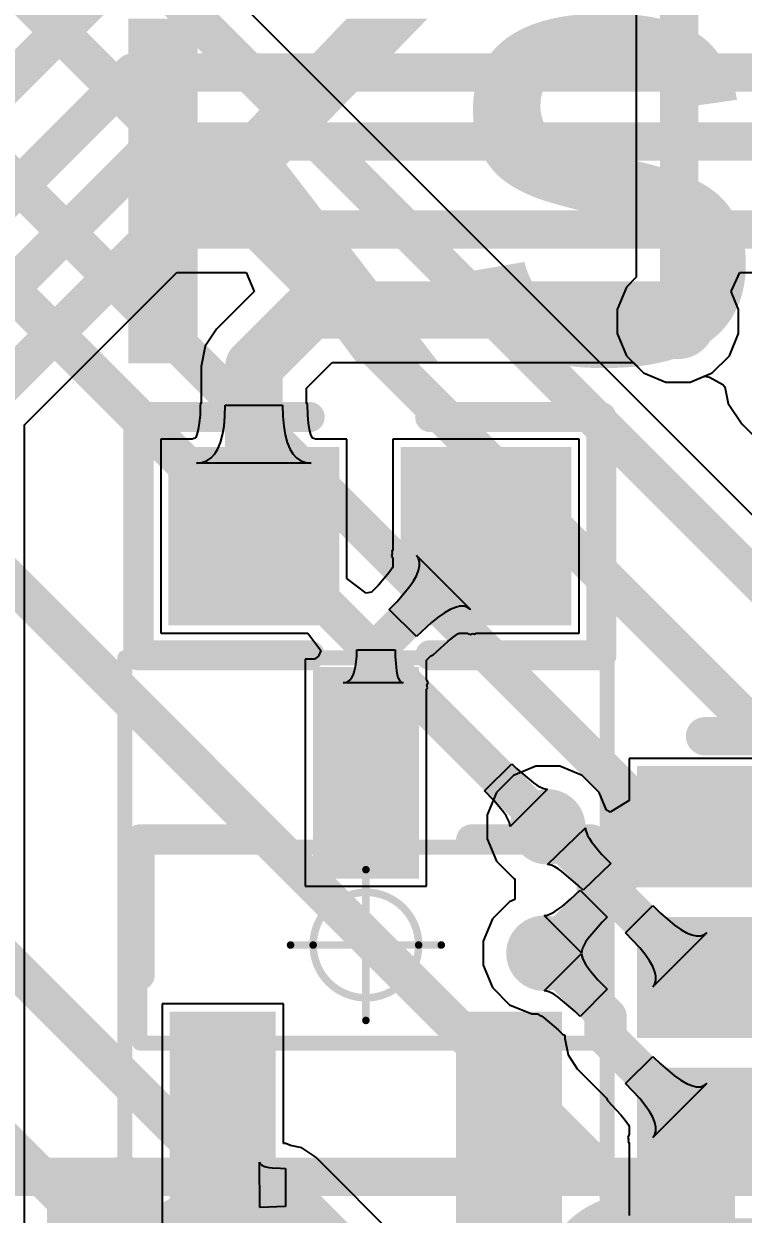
# Model space of a CAD drawing. Header units: millimetres. Extents: x 263 to 304.8, y 57.6 to 115.4.
# Drawn here: x 277.63 to 282.4, y 79.63 to 87.52 of the extents above; entities that cross this region are included whole.
import ezdxf

# ---------------------------------------------------------------- set-up
doc = ezdxf.new("R2010")
doc.units = ezdxf.units.MM
for name, color, linetype in [('BottomLayer', 5, 'Continuous'), ('BottomOverlay', 54, 'Continuous'), ('Mechanical13', 56, 'Continuous'), ('Mechanical15', 56, 'Continuous'), ('TopLayer', 1, 'Continuous'), ('TopOverlay', 2, 'Continuous'), ('TopPaste', 8, 'Continuous'), ('TopSolder', 216, 'Continuous'), ('ViaHoleLayer', 16, 'Continuous')]:
    doc.layers.add(name, color=color, linetype=linetype)
doc.styles.add('Arial', font='arialbd.ttf', dxfattribs={"height": 0.2})

# ---------------------------------------------------------------- blocks, each defined once
blk = doc.blocks.new('ST7789V_12P___B_3')
at = {"layer": 'BottomOverlay', "const_width": 0.254}
blk.add_lwpolyline([(-13.0017, 13.5176), (-13.0017, -12.4824)], dxfattribs=at)
blk = doc.blocks.new('LC_0603_R_9')
at = {"layer": 'TopLayer'}
for points in [[(-1.235, 0.49), (-0.305, 0.49), (-0.305, -0.49), (-1.235, -0.49)], [(0.305, 0.49), (1.235, 0.49), (1.235, -0.49), (0.305, -0.49)]]:
    blk.add_hatch(color=1, dxfattribs=at).paths.add_polyline_path(points)
at = {"layer": 'TopPaste'}
for points in [[(-1.235, 0.49), (-0.305, 0.49), (-0.305, -0.49), (-1.235, -0.49)], [(0.305, 0.49), (1.235, 0.49), (1.235, -0.49), (0.305, -0.49)]]:
    blk.add_hatch(color=8, dxfattribs=at).paths.add_polyline_path(points)
at = {"layer": 'TopSolder'}
for points in [[(-1.3366, 0.5916), (-0.2034, 0.5916), (-0.2034, -0.5916), (-1.3366, -0.5916)], [(0.2034, 0.5916), (1.3366, 0.5916), (1.3366, -0.5916), (0.2034, -0.5916)]]:
    blk.add_hatch(color=216, dxfattribs=at).paths.add_polyline_path(points)
at = {"layer": 'TopOverlay', "const_width": 0.2}
for points in [[(-1.535, -0.79), (-1.535, 0.79)], [(-1.535, 0.79), (-0.4, 0.79)], [(0.4, 0.79), (1.535, 0.79)], [(1.535, -0.79), (1.535, 0.79)], [(-1.535, -0.79), (-0.4, -0.79)], [(0.4, -0.79), (1.535, -0.79)]]:
    blk.add_lwpolyline(points, dxfattribs=at)
at = {"layer": 'TopOverlay', "const_width": 0.1}
for points in [[(-1.585, 0.79, 1), (-1.485, 0.79, 1)], [(-1.585, 0.79, 1), (-1.485, 0.79, 1)], [(-0.45, 0.79, 1), (-0.35, 0.79, 1)], [(0.35, 0.79, 1), (0.45, 0.79, 1)], [(1.485, 0.79, 1), (1.585, 0.79, 1)], [(1.485, 0.79, 1), (1.585, 0.79, 1)], [(-1.585, -0.79, 1), (-1.485, -0.79, 1)], [(-1.585, -0.79, 1), (-1.485, -0.79, 1)], [(-0.45, -0.79, 1), (-0.35, -0.79, 1)], [(0.35, -0.79, 1), (0.45, -0.79, 1)], [(1.485, -0.79, 1), (1.585, -0.79, 1)], [(1.485, -0.79, 1), (1.585, -0.79, 1)]]:
    blk.add_lwpolyline(points, format="xyb", close=True, dxfattribs=at)
blk = doc.blocks.new('SOT23_3N_19')
at = {"layer": 'TopLayer'}
for points in [[(0.25, 0.543), (-0.25, 0.543), (-0.25, 1.743), (0.25, 1.743)], [(-0.7, -1.743), (-1.2, -1.743), (-1.2, -0.543), (-0.7, -0.543)], [(1.2, -1.743), (0.7, -1.743), (0.7, -0.543), (1.2, -0.543)]]:
    blk.add_hatch(color=1, dxfattribs=at).paths.add_polyline_path(points)
at = {"layer": 'TopPaste'}
for points in [[(0.25, 0.543), (-0.25, 0.543), (-0.25, 1.743), (0.25, 1.743)], [(-0.7, -1.743), (-1.2, -1.743), (-1.2, -0.543), (-0.7, -0.543)], [(1.2, -1.743), (0.7, -1.743), (0.7, -0.543), (1.2, -0.543)]]:
    blk.add_hatch(color=8, dxfattribs=at).paths.add_polyline_path(points)
at = {"layer": 'TopSolder'}
for points in [[(0.3516, 0.4414), (-0.3516, 0.4414), (-0.3516, 1.8446), (0.3516, 1.8446)], [(-0.5984, -1.8446), (-1.3016, -1.8446), (-1.3016, -0.4414), (-0.5984, -0.4414)], [(1.3016, -1.8446), (0.5984, -1.8446), (0.5984, -0.4414), (1.3016, -0.4414)]]:
    blk.add_hatch(color=216, dxfattribs=at).paths.add_polyline_path(points)
at = {"layer": 'Mechanical13', "const_width": 0.1}
for points in [[(-1.5, 0.65), (1.5, 0.65)], [(-1.5, -0.65), (-1.5, 0.65)], [(1.5, -0.65), (1.5, 0.65)], [(-1.5, -0.65), (1.5, -0.65)]]:
    blk.add_lwpolyline(points, dxfattribs=at)
at = {"layer": 'Mechanical13', "const_width": 0.05}
for points in [[(-1.525, 0.65, 1), (-1.475, 0.65, 1)], [(-1.525, 0.65, 1), (-1.475, 0.65, 1)], [(1.475, 0.65, 1), (1.525, 0.65, 1)], [(1.475, 0.65, 1), (1.525, 0.65, 1)], [(-1.525, -0.65, 1), (-1.475, -0.65, 1)], [(-1.525, -0.65, 1), (-1.475, -0.65, 1)], [(1.475, -0.65, 1), (1.525, -0.65, 1)], [(1.475, -0.65, 1), (1.525, -0.65, 1)]]:
    blk.add_lwpolyline(points, format="xyb", close=True, dxfattribs=at)
at = {"layer": 'Mechanical15'}
for points, const_width in [([(-1.6, 1.905), (1.6, 1.905)], 0.1), ([(-1.6, -1.905), (-1.6, 1.905)], 0.1), ([(1.6, -1.905), (1.6, 1.905)], 0.1), ([(0, -0.5), (0, 0.5)], 0.05), ([(-0.5, 0), (0.5, 0)], 0.05), ([(-1.6, -1.905), (1.6, -1.905)], 0.1)]:
    blk.add_lwpolyline(points, dxfattribs=dict(at, const_width=const_width))
for points, const_width in [([(-1.625, 1.905, 1), (-1.575, 1.905, 1)], 0.05), ([(-1.625, 1.905, 1), (-1.575, 1.905, 1)], 0.05), ([(1.575, 1.905, 1), (1.625, 1.905, 1)], 0.05), ([(1.575, 1.905, 1), (1.625, 1.905, 1)], 0.05), ([(-0.0125, 0.5, 1), (0.0125, 0.5, 1)], 0.025), ([(0.35, 0, 1), (-0.35, 0, 1)], 0.05), ([(-0.5125, 0, 1), (-0.4875, 0, 1)], 0.025), ([(-0.3625, 0, 1), (-0.3375, 0, 1)], 0.025), ([(0.3375, 0, 1), (0.3625, 0, 1)], 0.025), ([(0.4875, 0, 1), (0.5125, 0, 1)], 0.025), ([(-0.0125, -0.5, 1), (0.0125, -0.5, 1)], 0.025), ([(-1.625, -1.905, 1), (-1.575, -1.905, 1)], 0.05), ([(-1.625, -1.905, 1), (-1.575, -1.905, 1)], 0.05), ([(1.575, -1.905, 1), (1.625, -1.905, 1)], 0.05), ([(1.575, -1.905, 1), (1.625, -1.905, 1)], 0.05)]:
    blk.add_lwpolyline(points, format="xyb", close=True, dxfattribs=dict(at, const_width=const_width))
at = {"layer": 'TopOverlay', "const_width": 0.2}
for points in [[(-1.5014, -0.1999), (-1.5014, 0.7001)], [(-1.5014, 0.7001), (-0.7014, 0.7001)], [(0.6986, 0.7001), (1.4986, 0.7001)], [(1.4986, 0.7001), (1.4986, -0.1999)]]:
    blk.add_lwpolyline(points, dxfattribs=at)
at = {"layer": 'TopOverlay'}
for points, const_width in [([(-1.5514, 0.7001, 1), (-1.4514, 0.7001, 1)], 0.1), ([(-1.5514, 0.7001, 1), (-1.4514, 0.7001, 1)], 0.1), ([(-0.7514, 0.7001, 1), (-0.6514, 0.7001, 1)], 0.1), ([(0.6486, 0.7001, 1), (0.7486, 0.7001, 1)], 0.1), ([(1.4486, 0.7001, 1), (1.5486, 0.7001, 1)], 0.1), ([(1.4486, 0.7001, 1), (1.5486, 0.7001, 1)], 0.1), ([(-1.5514, -0.1999, 1), (-1.4514, -0.1999, 1)], 0.1), ([(1.4486, -0.1999, 1), (1.5486, -0.1999, 1)], 0.1), ([(-1.475, -1.651, 1), (-1.725, -1.651, 1)], 0.25), ([(-1.7875, -1.651, 1), (-1.6625, -1.651, 1)], 0.125), ([(-1.5375, -1.651, 1), (-1.4125, -1.651, 1)], 0.125)]:
    blk.add_lwpolyline(points, format="xyb", close=True, dxfattribs=dict(at, const_width=const_width))
blk = doc.blocks.new('MSM261S4030H0_24')
at = {"layer": 'TopLayer'}
for points in [[(-1.95, 1.8), (-0.45, 1.8), (-0.45, 1.2), (-1.95, 1.2)], [(0.55, 1.8), (2.05, 1.8), (2.05, 1.2), (0.55, 1.2)], [(-1.95, 0.8), (-0.45, 0.8), (-0.45, 0.2), (-1.95, 0.2)], [(0.55, 0.8), (2.05, 0.8), (2.05, 0.2), (0.55, 0.2)], [(-1.95, -0.2), (-0.45, -0.2), (-0.45, -0.8), (-1.95, -0.8)], [(0.55, -0.2), (2.05, -0.2), (2.05, -0.8), (0.55, -0.8)], [(-1.95, -1.2), (-0.45, -1.2), (-0.45, -1.8), (-1.95, -1.8)], [(0.55, -1.2), (2.05, -1.2), (2.05, -1.8), (0.55, -1.8)]]:
    blk.add_hatch(color=1, dxfattribs=at).paths.add_polyline_path(points)
at = {"layer": 'TopOverlay'}
h = blk.add_hatch(color=2, dxfattribs=at)
edge = h.paths.add_edge_path()
edge.add_arc((-2.413, 1.651), 0.2, 0, 360)
h = blk.add_hatch(color=2, dxfattribs=at)
edge = h.paths.add_edge_path()
edge.add_arc((0, -1.27), 0.2, 0, 360)
at = {"layer": 'TopPaste'}
for points in [[(-1.95, 1.8), (-0.45, 1.8), (-0.45, 1.2), (-1.95, 1.2)], [(0.55, 1.8), (2.05, 1.8), (2.05, 1.2), (0.55, 1.2)], [(-1.95, 0.8), (-0.45, 0.8), (-0.45, 0.2), (-1.95, 0.2)], [(0.55, 0.8), (2.05, 0.8), (2.05, 0.2), (0.55, 0.2)], [(-1.95, -0.2), (-0.45, -0.2), (-0.45, -0.8), (-1.95, -0.8)], [(0.55, -0.2), (2.05, -0.2), (2.05, -0.8), (0.55, -0.8)], [(-1.95, -1.2), (-0.45, -1.2), (-0.45, -1.8), (-1.95, -1.8)], [(0.55, -1.2), (2.05, -1.2), (2.05, -1.8), (0.55, -1.8)]]:
    blk.add_hatch(color=8, dxfattribs=at).paths.add_polyline_path(points)
at = {"layer": 'TopSolder'}
for points in [[(-2.0516, 1.9016), (-0.3484, 1.9016), (-0.3484, 1.0984), (-2.0516, 1.0984)], [(0.4484, 1.9016), (2.1516, 1.9016), (2.1516, 1.0984), (0.4484, 1.0984)], [(-2.0516, 0.9016), (-0.3484, 0.9016), (-0.3484, 0.0984), (-2.0516, 0.0984)], [(0.4484, 0.9016), (2.1516, 0.9016), (2.1516, 0.0984), (0.4484, 0.0984)], [(-2.0516, -0.0984), (-0.3484, -0.0984), (-0.3484, -0.9016), (-2.0516, -0.9016)], [(0.4484, -0.0984), (2.1516, -0.0984), (2.1516, -0.9016), (0.4484, -0.9016)], [(-2.0516, -1.0984), (-0.3484, -1.0984), (-0.3484, -1.9016), (-2.0516, -1.9016)], [(0.4484, -1.0984), (2.1516, -1.0984), (2.1516, -1.9016), (0.4484, -1.9016)]]:
    blk.add_hatch(color=216, dxfattribs=at).paths.add_polyline_path(points)
at = {"layer": 'TopOverlay', "const_width": 0.254}
for points in [[(1.7, 2.1), (-1.6, 2.1)], [(1.7, -2.1), (-1.6, -2.1)]]:
    blk.add_lwpolyline(points, dxfattribs=at)
at = {"layer": 'TopOverlay', "const_width": 0.127}
for points in [[(-1.6635, 2.1, 1), (-1.5365, 2.1, 1)], [(1.6365, 2.1, 1), (1.7635, 2.1, 1)], [(-1.6635, -2.1, 1), (-1.5365, -2.1, 1)], [(1.6365, -2.1, 1), (1.7635, -2.1, 1)]]:
    blk.add_lwpolyline(points, format="xyb", close=True, dxfattribs=at)

msp = doc.modelspace()

# ---------------------------------------------------------------- hatches: boundary and pattern name
at = {"layer": 'BottomLayer'}
h = msp.add_hatch(color=5, dxfattribs=at)
edge = h.paths.add_edge_path()
edge.add_arc((281.9654, 85.5472), 0.25, 0, 360)
h = msp.add_hatch(color=5, dxfattribs=at)
edge = h.paths.add_edge_path()
edge.add_arc((281.1018, 82.1944), 0.25, 0, 360)
h = msp.add_hatch(color=5, dxfattribs=at)
edge = h.paths.add_edge_path()
edge.add_arc((281.0764, 81.3562), 0.25, 0, 360)
at = {"layer": 'TopLayer'}
h = msp.add_hatch(color=1, dxfattribs=at)
edge = h.paths.add_edge_path()
edge.add_arc((281.9654, 85.5472), 0.25, 0, 360)
h = msp.add_hatch(color=1, dxfattribs=at)
edge = h.paths.add_edge_path()
edge.add_arc((281.1018, 82.1944), 0.25, 0, 360)
h = msp.add_hatch(color=1, dxfattribs=at)
edge = h.paths.add_edge_path()
edge.add_arc((281.0764, 81.3562), 0.25, 0, 360)
at = {"layer": 'ViaHoleLayer'}
h = msp.add_hatch(color=16, dxfattribs=at)
edge = h.paths.add_edge_path()
edge.add_arc((281.9654, 85.5472), 0.2, 0, 360)
h = msp.add_hatch(color=16, dxfattribs=at)
edge = h.paths.add_edge_path()
edge.add_arc((281.1018, 82.1944), 0.2, 0, 360)
h = msp.add_hatch(color=16, dxfattribs=at)
edge = h.paths.add_edge_path()
edge.add_arc((281.0764, 81.3562), 0.2, 0, 360)

# ---------------------------------------------------------------- linework, layer by layer
at = {"layer": 'BottomLayer'}
for p, q in [((281.6888, 90.8972), (281.6888, 85.8397)), ((285.1132, 81.6084), (278.4403, 88.2814)), ((281.6888, 85.8397), (281.6243, 85.7751)), ((281.6243, 85.7751), (281.563, 85.6272)), ((281.563, 85.6272), (281.563, 85.4672)), ((281.563, 85.4672), (281.6243, 85.3193)), ((281.6243, 85.3193), (281.7375, 85.2061)), ((281.7375, 85.2061), (281.8854, 85.1448)), ((281.8854, 85.1448), (282.0454, 85.1448)), ((282.0454, 85.1448), (282.1406, 85.1842)), ((282.1406, 85.1842), (282.1749, 85.1779)), ((282.1749, 85.1779), (282.2634, 85.1288)), ((282.2634, 85.1288), (282.277, 85.1137)), ((282.277, 85.1137), (282.2992, 85.0022)), ((282.2992, 85.0022), (282.389, 84.8678)), ((282.389, 84.8678), (284.8093, 82.4475)), ((280.683, 82.4336), (280.8626, 82.6132)), ((280.8626, 82.6132), (280.8954, 82.581)), ((280.8954, 82.581), (281.0065, 82.4863)), ((280.744, 82.3699), (280.683, 82.4336)), ((281.0993, 82.4444), (280.8518, 82.1969)), ((281.0065, 82.4863), (281.0292, 82.4711)), ((281.0292, 82.4711), (281.0498, 82.4593)), ((281.0498, 82.4593), (281.0683, 82.4509)), ((281.0683, 82.4509), (281.0848, 82.446)), ((281.0848, 82.446), (281.0993, 82.4444)), ((280.7913, 82.3144), (280.744, 82.3699)), ((280.8099, 82.2897), (280.7913, 82.3144)), ((280.8251, 82.267), (280.8099, 82.2897)), ((280.8369, 82.2464), (280.8251, 82.267)), ((280.8453, 82.2279), (280.8369, 82.2464)), ((280.8502, 82.2114), (280.8453, 82.2279)), ((280.8518, 82.1969), (280.8502, 82.2114)), ((281.2519, 81.714), (281.3156, 81.775)), ((281.3156, 81.775), (281.4952, 81.5954)), ((281.149, 81.6329), (281.1717, 81.6481)), ((281.1717, 81.6481), (281.1964, 81.6667)), ((281.1964, 81.6667), (281.2519, 81.714)), ((281.0789, 81.6062), (281.0934, 81.6078)), ((281.3264, 81.3587), (281.0789, 81.6062)), ((281.0934, 81.6078), (281.1099, 81.6127)), ((281.1099, 81.6127), (281.1284, 81.6211)), ((281.1284, 81.6211), (281.149, 81.6329)), ((281.463, 81.5626), (281.3683, 81.4515)), ((281.4952, 81.5954), (281.463, 81.5626)), ((281.3413, 81.4082), (281.3329, 81.3897)), ((281.3531, 81.4288), (281.3413, 81.4082)), ((281.3683, 81.4515), (281.3531, 81.4288)), ((281.328, 81.3732), (281.3264, 81.3587)), ((281.3329, 81.3897), (281.328, 81.3732))]:
    msp.add_line(p, q, dxfattribs=at)
at = {"layer": 'BottomLayer', "const_width": 0.254}
for points in [[(281.9737, 85.5555), (281.9737, 92.3461)], [(272.923, 88.4428), (282.1686, 79.1972)], [(278.1554, 88.1634), (284.9118, 81.407)], [(277.495, 87.8332), (284.0731, 81.2551)], [(277.0378, 87.0071), (281.6312, 82.4137)], [(276.5806, 86.7156), (281.1018, 82.1944)], [(281.9654, 85.5472), (281.9737, 85.5555)], [(274.2549, 83.3628), (280.5566, 77.061)], [(281.6312, 81.911), (281.6312, 82.4137)], [(281.0764, 81.3562), (281.6312, 81.911)], [(277.1794, 81.6464), (281.3762, 77.4496)]]:
    msp.add_lwpolyline(points, dxfattribs=at)
at = {"layer": 'BottomLayer', "const_width": 0.127}
for points in [[(281.9019, 85.5472, 1), (282.0289, 85.5472, 1)], [(281.9102, 85.5555, 1), (282.0372, 85.5555, 1)], [(281.9102, 85.5555, 1), (282.0372, 85.5555, 1)], [(281.5677, 82.4137, 1), (281.6947, 82.4137, 1)], [(281.5677, 82.4137, 1), (281.6947, 82.4137, 1)], [(281.0383, 82.1944, 1), (281.1653, 82.1944, 1)], [(281.5677, 81.911, 1), (281.6947, 81.911, 1)], [(281.5677, 81.911, 1), (281.6947, 81.911, 1)], [(281.0129, 81.3562, 1), (281.1399, 81.3562, 1)]]:
    msp.add_lwpolyline(points, format="xyb", close=True, dxfattribs=at)
at = {"layer": 'TopLayer'}
for p, q in [((277.6291, 84.8604), (278.6406, 85.8719)), ((278.6406, 85.8719), (279.1015, 85.8719)), ((279.1015, 85.8719), (279.1541, 85.7449)), ((282.3191, 85.7449), (282.3757, 85.8719)), ((282.3757, 85.8719), (284.7597, 85.8719)), ((279.1541, 85.7449), (278.9047, 85.4955)), ((282.3678, 85.6272), (282.3191, 85.7449)), ((282.3678, 85.4672), (282.3678, 85.6272)), ((278.9047, 85.4955), (278.8289, 85.3821)), ((282.3065, 85.3193), (282.3678, 85.4672)), ((278.8289, 85.3821), (278.8023, 85.2483)), ((279.5015, 85.1035), (279.6718, 85.2738)), ((279.6718, 85.2738), (281.6697, 85.2738)), ((281.6697, 85.2738), (281.7375, 85.2061)), ((282.1933, 85.2061), (282.3065, 85.3193)), ((278.8023, 85.2483), (278.8023, 85.008)), ((281.7375, 85.2061), (281.8854, 85.1448)), ((282.0454, 85.1448), (282.1933, 85.2061)), ((281.8854, 85.1448), (282.0454, 85.1448)), ((279.5015, 85.008), (279.5015, 85.1035)), ((278.7965, 84.995), (278.7947, 84.9271)), ((278.8023, 85.008), (278.7965, 84.995)), ((278.9595, 84.9178), (278.9614, 84.9907)), ((278.9614, 84.9907), (279.3424, 84.9907)), ((279.3424, 84.9907), (279.3443, 84.9178)), ((279.5073, 84.995), (279.5015, 85.008)), ((279.5091, 84.9271), (279.5073, 84.995)), ((278.7947, 84.9271), (278.79, 84.8731)), ((278.9538, 84.8525), (278.9595, 84.9178)), ((279.3443, 84.9178), (279.35, 84.8525)), ((279.5138, 84.8731), (279.5091, 84.9271)), ((277.6291, 78.048), (277.6291, 84.8604)), ((278.7828, 84.8297), (278.7742, 84.7975)), ((278.79, 84.8731), (278.7828, 84.8297)), ((278.9443, 84.7949), (278.9538, 84.8525)), ((279.35, 84.8525), (279.3596, 84.7949)), ((279.521, 84.8297), (279.5138, 84.8731)), ((279.5296, 84.7975), (279.521, 84.8297)), ((278.7433, 84.7652), (278.5345, 84.7652)), ((278.5345, 84.7652), (278.5345, 83.4804)), ((278.7535, 84.7707), (278.7433, 84.7652)), ((278.7627, 84.7717), (278.7535, 84.7707)), ((278.7659, 84.777), (278.7627, 84.7717)), ((278.7742, 84.7975), (278.7659, 84.777)), ((278.9138, 84.7027), (278.9309, 84.7449)), ((278.9309, 84.7449), (278.9443, 84.7949)), ((279.3596, 84.7949), (279.3729, 84.7449)), ((279.3729, 84.7449), (279.39, 84.7027)), ((279.5379, 84.7769), (279.5296, 84.7975)), ((279.5411, 84.7717), (279.5379, 84.7769)), ((279.5503, 84.7707), (279.5411, 84.7717)), ((279.5605, 84.7652), (279.5503, 84.7707)), ((279.7693, 84.7652), (279.5605, 84.7652)), ((279.7693, 83.8427), (279.7693, 84.7652)), ((281.3093, 84.7652), (280.0745, 84.7652)), ((280.0745, 84.7652), (280.0745, 84.033)), ((281.3093, 83.4804), (281.3093, 84.7652)), ((278.8395, 84.6221), (278.8681, 84.6413)), ((278.8681, 84.6413), (278.8928, 84.6681)), ((278.8928, 84.6681), (278.9138, 84.7027)), ((279.39, 84.7027), (279.411, 84.6681)), ((279.411, 84.6681), (279.4358, 84.6413)), ((279.4358, 84.6413), (279.4643, 84.6221)), ((278.7709, 84.6067), (278.8071, 84.6105)), ((279.5329, 84.6067), (278.7709, 84.6067)), ((278.8071, 84.6105), (278.8395, 84.6221)), ((279.4643, 84.6221), (279.4967, 84.6105)), ((279.4967, 84.6105), (279.5329, 84.6067)), ((280.0745, 84.033), (280.067, 84.0208)), ((280.067, 84.0208), (280.0702, 84.0076)), ((280.0702, 84.0076), (280.065, 83.995)), ((280.065, 83.995), (280.0745, 83.9721)), ((280.0745, 83.9721), (280.0745, 83.9208)), ((280.2443, 83.9753), (280.23, 83.995)), ((280.23, 83.995), (280.5892, 83.6358)), ((280.2515, 83.9519), (280.2443, 83.9753)), ((280.2515, 83.925), (280.2515, 83.9519)), ((280.0487, 83.8819), (279.9782, 83.7986)), ((280.0688, 83.9108), (280.0487, 83.8819)), ((280.0745, 83.9208), (280.0688, 83.9108)), ((280.2084, 83.8226), (280.23, 83.8603)), ((280.23, 83.8603), (280.2443, 83.8945)), ((280.2443, 83.8945), (280.2515, 83.925)), ((279.8963, 83.744), (279.7693, 83.8427)), ((279.9782, 83.7986), (279.9317, 83.7504)), ((280.1006, 83.6879), (280.1797, 83.7813)), ((280.1797, 83.7813), (280.2084, 83.8226)), ((279.9317, 83.7504), (279.8963, 83.744)), ((280.0504, 83.6358), (280.1006, 83.6879)), ((280.23, 83.4562), (280.0504, 83.6358)), ((280.4167, 83.6143), (280.3754, 83.5855)), ((280.4545, 83.6358), (280.4167, 83.6143)), ((280.4886, 83.6502), (280.4545, 83.6358)), ((280.5191, 83.6574), (280.4886, 83.6502)), ((280.5461, 83.6574), (280.5191, 83.6574)), ((280.5694, 83.6502), (280.5461, 83.6574)), ((280.5892, 83.6358), (280.5694, 83.6502)), ((280.3305, 83.5496), (280.23, 83.4562)), ((280.3754, 83.5855), (280.3305, 83.5496)), ((278.5345, 83.4804), (279.5094, 83.4804)), ((279.5094, 83.4804), (279.5969, 83.3645)), ((280.4742, 83.4533), (280.505, 83.4747)), ((280.505, 83.4747), (280.5149, 83.4804)), ((280.5149, 83.4804), (280.5662, 83.4804)), ((280.5662, 83.4804), (280.5892, 83.4709)), ((280.5892, 83.4709), (280.6017, 83.4761)), ((280.6017, 83.4761), (280.6149, 83.4729)), ((280.6149, 83.4729), (280.6271, 83.4804)), ((280.6271, 83.4804), (281.3093, 83.4804)), ((280.3422, 83.3354), (280.4383, 83.4246)), ((280.4383, 83.4246), (280.4742, 83.4533)), ((279.555, 83.3061), (279.4929, 83.3061)), ((279.4929, 83.3061), (279.4929, 81.8013)), ((279.58, 83.3267), (279.555, 83.3061)), ((279.5969, 83.3645), (279.58, 83.3267)), ((279.8314, 83.2897), (279.8341, 83.3266)), ((279.8341, 83.3266), (279.835, 83.3678)), ((279.835, 83.3678), (280.089, 83.3678)), ((280.089, 83.3678), (280.0895, 83.3266)), ((280.0895, 83.3266), (280.0975, 83.2289)), ((280.2977, 83.3007), (280.3265, 83.3295)), ((280.2977, 83.1736), (280.2977, 83.3007)), ((280.3265, 83.3295), (280.3422, 83.3354)), ((279.8124, 83.205), (279.8205, 83.2289)), ((279.8205, 83.2289), (279.8269, 83.2571)), ((279.8269, 83.2571), (279.8314, 83.2897)), ((280.0975, 83.2289), (280.1023, 83.205)), ((279.7448, 83.1507), (279.7619, 83.1528)), ((280.1422, 83.1507), (279.7448, 83.1507)), ((279.7619, 83.1528), (279.7773, 83.1594)), ((279.7773, 83.1594), (279.7908, 83.1702)), ((279.7908, 83.1702), (279.8025, 83.1854)), ((279.8025, 83.1854), (279.8124, 83.205)), ((280.1023, 83.205), (280.1081, 83.1854)), ((280.1081, 83.1854), (280.1151, 83.1702)), ((280.1151, 83.1702), (280.1231, 83.1594)), ((280.1231, 83.1594), (280.1321, 83.1528)), ((280.1321, 83.1528), (280.1422, 83.1507)), ((280.3072, 83.1507), (280.2977, 83.1736)), ((280.3002, 83.1339), (280.3072, 83.1507)), ((280.2977, 83.1076), (280.3035, 83.1161)), ((280.2977, 81.8013), (280.2977, 83.1076)), ((280.3035, 83.1161), (280.3002, 83.1339)), ((281.0218, 82.5968), (280.8739, 82.5355)), ((281.1818, 82.5968), (281.0218, 82.5968)), ((281.3297, 82.5355), (281.1818, 82.5968)), ((283.269, 82.6482), (281.6426, 82.6482)), ((281.6426, 82.6482), (281.6426, 82.3696)), ((280.8739, 82.5355), (280.7607, 82.4223)), ((281.4429, 82.4223), (281.3297, 82.5355)), ((280.7607, 82.4223), (280.6994, 82.2744)), ((281.4918, 82.3044), (281.4429, 82.4223)), ((281.6422, 82.3686), (281.5156, 82.292)), ((281.6426, 82.3696), (281.6422, 82.3686)), ((280.6994, 82.2744), (280.6994, 82.1144)), ((281.5156, 82.292), (281.4918, 82.3044)), ((280.6994, 82.1144), (280.7607, 81.9665)), ((281.1005, 81.9444), (281.3517, 82.1881)), ((281.3517, 82.1881), (281.3531, 82.1735)), ((281.3531, 82.1735), (281.3579, 82.1569)), ((281.3579, 82.1569), (281.3661, 82.1383)), ((281.3661, 82.1383), (281.3777, 82.1176)), ((281.3777, 82.1176), (281.3928, 82.0949)), ((281.3928, 82.0949), (281.4113, 82.0702)), ((281.4113, 82.0702), (281.4586, 82.0146)), ((280.7607, 81.9665), (280.8739, 81.8533)), ((281.4586, 82.0146), (281.5195, 81.9509)), ((281.1148, 81.9426), (281.1005, 81.9444)), ((281.1313, 81.9375), (281.1148, 81.9426)), ((281.1497, 81.929), (281.1313, 81.9375)), ((281.1703, 81.917), (281.1497, 81.929)), ((281.1929, 81.9017), (281.1703, 81.917)), ((281.3038, 81.8067), (281.1929, 81.9017)), ((281.5195, 81.9509), (281.3367, 81.7745)), ((279.4929, 81.8013), (280.2977, 81.8013)), ((280.8739, 81.8533), (280.8834, 81.8493)), ((280.8834, 81.8493), (280.8834, 81.7118)), ((281.3367, 81.7745), (281.3038, 81.8067)), ((280.8485, 81.6973), (280.7353, 81.5841)), ((280.8834, 81.7118), (280.8485, 81.6973)), ((281.6184, 81.4928), (281.798, 81.6724)), ((281.798, 81.6724), (281.8501, 81.6221)), ((280.7353, 81.5841), (280.674, 81.4362)), ((281.8501, 81.6221), (281.9435, 81.543)), ((281.7118, 81.3922), (281.6184, 81.4928)), ((282.1573, 81.4928), (281.798, 81.1335)), ((281.9435, 81.543), (281.9848, 81.5143)), ((281.9848, 81.5143), (282.0226, 81.4928)), ((282.0226, 81.4928), (282.0567, 81.4784)), ((282.1375, 81.4784), (282.1573, 81.4928)), ((280.674, 81.4362), (280.674, 81.2762)), ((282.0567, 81.4784), (282.0872, 81.4712)), ((282.0872, 81.4712), (282.1142, 81.4712)), ((282.1142, 81.4712), (282.1375, 81.4784)), ((281.0789, 81.1062), (281.3264, 81.3537)), ((281.3264, 81.3537), (281.328, 81.3392)), ((281.328, 81.3392), (281.3329, 81.3227)), ((281.7478, 81.3473), (281.7118, 81.3922)), ((281.7765, 81.306), (281.7478, 81.3473)), ((280.674, 81.2762), (280.7353, 81.1283)), ((281.3329, 81.3227), (281.3413, 81.3042)), ((281.3413, 81.3042), (281.3531, 81.2836)), ((281.3531, 81.2836), (281.3683, 81.2609)), ((281.3683, 81.2609), (281.3869, 81.2362)), ((281.798, 81.2682), (281.7765, 81.306)), ((281.8124, 81.2341), (281.798, 81.2682)), ((281.3869, 81.2362), (281.4342, 81.1807)), ((281.4342, 81.1807), (281.4952, 81.117)), ((281.8196, 81.2036), (281.8124, 81.2341)), ((281.8124, 81.1533), (281.8196, 81.1766)), ((281.8196, 81.1766), (281.8196, 81.2036)), ((280.7353, 81.1283), (280.8485, 81.0151)), ((281.0934, 81.1046), (281.0789, 81.1062)), ((281.1099, 81.0997), (281.0934, 81.1046)), ((281.1284, 81.0913), (281.1099, 81.0997)), ((281.149, 81.0795), (281.1284, 81.0913)), ((281.4952, 81.117), (281.3156, 80.9374)), ((281.798, 81.1335), (281.8124, 81.1533)), ((279.3477, 81.0201), (278.5429, 81.0201)), ((278.5429, 81.0201), (278.5429, 79.5153)), ((279.3477, 80.0948), (279.3477, 81.0201)), ((280.8485, 81.0151), (280.9964, 80.9538)), ((281.1717, 81.0643), (281.149, 81.0795)), ((281.2828, 80.9696), (281.1717, 81.0643)), ((280.9964, 80.9538), (281.0371, 80.9538)), ((281.0371, 80.9538), (281.0402, 80.9513)), ((281.0402, 80.9513), (281.042, 80.9493)), ((281.042, 80.9493), (281.0433, 80.9487)), ((281.0433, 80.9487), (281.0458, 80.9467)), ((281.0458, 80.9467), (281.0519, 80.9449)), ((281.0519, 80.9449), (281.0534, 80.9442)), ((281.0534, 80.9442), (281.0621, 80.9392)), ((281.0621, 80.9392), (281.0719, 80.9326)), ((281.0719, 80.9326), (281.1714, 80.8478)), ((281.3156, 80.9374), (281.2828, 80.9696)), ((281.1714, 80.8478), (281.2002, 80.8195)), ((281.2002, 80.8195), (281.2143, 80.8138)), ((281.2143, 80.8138), (281.2143, 80.7916)), ((281.2143, 80.7916), (281.2143, 80.7916)), ((281.2143, 80.7916), (281.236, 80.6826)), ((281.236, 80.6826), (281.2978, 80.5902)), ((281.6184, 80.4928), (281.798, 80.6724)), ((281.798, 80.6724), (281.8501, 80.6221)), ((281.8501, 80.6221), (281.9435, 80.543)), ((281.2978, 80.5902), (281.4917, 80.3962)), ((281.9435, 80.543), (281.9848, 80.5143)), ((281.7118, 80.3922), (281.6184, 80.4928)), ((282.1573, 80.4928), (281.798, 80.1335)), ((281.9848, 80.5143), (282.0226, 80.4928)), ((282.0226, 80.4928), (282.0567, 80.4784)), ((282.0567, 80.4784), (282.0872, 80.4712)), ((282.0872, 80.4712), (282.1142, 80.4712)), ((282.1142, 80.4712), (282.1375, 80.4784)), ((282.1375, 80.4784), (282.1573, 80.4928)), ((281.4917, 80.3962), (281.4976, 80.3805)), ((281.4976, 80.3805), (281.5868, 80.2844)), ((281.7478, 80.3473), (281.7118, 80.3922)), ((281.7765, 80.306), (281.7478, 80.3473)), ((281.798, 80.2682), (281.7765, 80.306)), ((281.5868, 80.2844), (281.6155, 80.2486)), ((281.6155, 80.2486), (281.6369, 80.2178)), ((281.8124, 80.2341), (281.798, 80.2682)), ((281.8196, 80.2036), (281.8124, 80.2341)), ((281.6426, 80.1565), (281.6331, 80.1335)), ((281.6369, 80.2178), (281.6426, 80.2078)), ((281.6426, 80.2078), (281.6426, 80.1565)), ((281.798, 80.1335), (281.8124, 80.1533)), ((281.8124, 80.1533), (281.8196, 80.1766)), ((281.8196, 80.1766), (281.8196, 80.2036)), ((279.3631, 80.0946), (279.3477, 80.0948)), ((279.3956, 80.0806), (279.3631, 80.0946)), ((279.47, 80.0658), (279.3956, 80.0806)), ((279.5624, 80.0041), (279.47, 80.0658)), ((281.6331, 80.1335), (281.6383, 80.121)), ((281.6383, 80.121), (281.6351, 80.1078)), ((281.6351, 80.1078), (281.6426, 80.0956)), ((281.6426, 80.0956), (281.6426, 79.7434)), ((280.2634, 79.3031), (279.5624, 80.0041)), ((279.1922, 79.6708), (279.1892, 79.9714)), ((279.1892, 79.9714), (279.191, 79.9634)), ((279.191, 79.9634), (279.1962, 79.9563)), ((279.1962, 79.9563), (279.2048, 79.9501)), ((279.2048, 79.9501), (279.2169, 79.9447)), ((279.2169, 79.9447), (279.2323, 79.9401)), ((279.2323, 79.9401), (279.2512, 79.9363)), ((279.2512, 79.9363), (279.2735, 79.9334)), ((279.2735, 79.9334), (279.3284, 79.93)), ((279.3284, 79.93), (279.361, 79.9296)), ((279.361, 79.9296), (279.361, 79.6756)), ((279.361, 79.6756), (279.1922, 79.6708)), ((281.6426, 79.7434), (281.6426, 79.7434)), ((281.6426, 79.7434), (281.6426, 79.6482)), ((281.6426, 79.6482), (281.6426, 79.6482)), ((281.6426, 79.6482), (281.6426, 79.6164))]:
    msp.add_line(p, q, dxfattribs=at)
for points, const_width in [([(276.0726, 85.6765), (278.0769, 87.6808)], 0.254), ([(276.5314, 85.3805), (278.3491, 87.1982)], 0.254), ([(278.3491, 87.1982), (284.6189, 87.1982)], 0.254), ([(276.9378, 85.1678), (278.511, 86.741)], 0.254), ([(278.511, 86.741), (284.9664, 86.741)], 0.254), ([(277.3442, 84.9784), (278.5226, 86.1568)], 0.254), ([(278.5226, 86.1568), (285.0465, 86.1568)], 0.254), ([(279.1519, 85.2483), (279.527, 85.6234)], 0.381), ([(279.527, 85.6234), (281.8892, 85.6234)], 0.381), ([(281.8892, 85.6234), (281.9654, 85.5472)], 0.381), ([(279.1519, 84.1228), (279.1519, 85.2483)], 0.381), ([(280.6919, 84.0978), (280.6919, 84.1228)], 0.254), ([(279.962, 83.3678), (280.6919, 84.0978)], 0.254), ([(279.962, 82.6204), (279.962, 83.3678)], 0.254), ([(279.8953, 82.5537), (279.962, 82.6204)], 0.254), ([(281.1018, 82.189), (281.1018, 82.1944)], 0.254), ([(281.1018, 82.189), (282.095, 81.1958)], 0.254), ([(281.0764, 81.3562), (281.4992, 80.9334)], 0.254), ([(282.095, 81.1958), (282.545, 81.1958)], 0.254), ([(281.4992, 80.7916), (281.4992, 80.9334)], 0.254), ([(281.4992, 80.7916), (282.095, 80.1958)], 0.254), ([(278.9453, 79.9256), (278.9453, 80.2677)], 0.254), ([(282.095, 80.1958), (282.545, 80.1958)], 0.254), ([(278.9453, 79.9256), (279.0683, 79.8026)], 0.254), ([(279.0683, 79.8026), (279.361, 79.8026)], 0.254), ([(279.361, 79.8026), (280.6272, 78.5364)], 0.254)]:
    msp.add_lwpolyline(points, dxfattribs=dict(at, const_width=const_width))
for points, const_width in [([(278.2856, 87.1982, 1), (278.4126, 87.1982, 1)], 0.127), ([(278.2856, 87.1982, 1), (278.4126, 87.1982, 1)], 0.127), ([(278.4475, 86.741, 1), (278.5745, 86.741, 1)], 0.127), ([(278.4475, 86.741, 1), (278.5745, 86.741, 1)], 0.127), ([(278.4591, 86.1568, 1), (278.5861, 86.1568, 1)], 0.127), ([(278.4591, 86.1568, 1), (278.5861, 86.1568, 1)], 0.127), ([(279.4318, 85.6234, 1), (279.6223, 85.6234, 1)], 0.1905), ([(279.4318, 85.6234, 1), (279.6223, 85.6234, 1)], 0.1905), ([(281.7939, 85.6234, 1), (281.9844, 85.6234, 1)], 0.1905), ([(281.7939, 85.6234, 1), (281.9844, 85.6234, 1)], 0.1905), ([(281.8702, 85.5472, 1), (282.0607, 85.5472, 1)], 0.1905), ([(279.0567, 85.2483, 1), (279.2472, 85.2483, 1)], 0.1905), ([(279.0567, 85.2483, 1), (279.2472, 85.2483, 1)], 0.1905), ([(279.0567, 84.1228, 1), (279.2472, 84.1228, 1)], 0.1905), ([(280.6284, 84.1228, 1), (280.7554, 84.1228, 1)], 0.127), ([(280.6284, 84.0978, 1), (280.7554, 84.0978, 1)], 0.127), ([(280.6284, 84.0978, 1), (280.7554, 84.0978, 1)], 0.127), ([(279.8985, 83.3678, 1), (280.0255, 83.3678, 1)], 0.127), ([(279.8985, 83.3678, 1), (280.0255, 83.3678, 1)], 0.127), ([(279.8985, 82.6204, 1), (280.0255, 82.6204, 1)], 0.127), ([(279.8985, 82.6204, 1), (280.0255, 82.6204, 1)], 0.127), ([(279.8318, 82.5537, 1), (279.9588, 82.5537, 1)], 0.127), ([(281.0383, 82.1944, 1), (281.1653, 82.1944, 1)], 0.127), ([(281.0383, 82.189, 1), (281.1653, 82.189, 1)], 0.127), ([(281.0383, 82.189, 1), (281.1653, 82.189, 1)], 0.127), ([(281.0129, 81.3562, 1), (281.1399, 81.3562, 1)], 0.127), ([(282.0315, 81.1958, 1), (282.1585, 81.1958, 1)], 0.127), ([(282.0315, 81.1958, 1), (282.1585, 81.1958, 1)], 0.127), ([(281.4357, 80.9334, 1), (281.5627, 80.9334, 1)], 0.127), ([(281.4357, 80.9334, 1), (281.5627, 80.9334, 1)], 0.127), ([(281.4357, 80.7916, 1), (281.5627, 80.7916, 1)], 0.127), ([(281.4357, 80.7916, 1), (281.5627, 80.7916, 1)], 0.127), ([(278.8818, 80.2677, 1), (279.0088, 80.2677, 1)], 0.127), ([(282.0315, 80.1958, 1), (282.1585, 80.1958, 1)], 0.127), ([(282.0315, 80.1958, 1), (282.1585, 80.1958, 1)], 0.127), ([(278.8818, 79.9256, 1), (279.0088, 79.9256, 1)], 0.127), ([(278.8818, 79.9256, 1), (279.0088, 79.9256, 1)], 0.127), ([(279.0048, 79.8026, 1), (279.1318, 79.8026, 1)], 0.127), ([(279.0048, 79.8026, 1), (279.1318, 79.8026, 1)], 0.127), ([(279.2975, 79.8026, 1), (279.4245, 79.8026, 1)], 0.127), ([(279.2975, 79.8026, 1), (279.4245, 79.8026, 1)], 0.127)]:
    msp.add_lwpolyline(points, format="xyb", close=True, dxfattribs=dict(at, const_width=const_width))

# ---------------------------------------------------------------- block references
for name, p, rotation in [('ST7789V_12P___B_3', (288.713, 92.8754), 90), ('MSM261S4030H0_24', (283.845, 80.6958), 180)]:
    msp.add_blockref(name, p, dxfattribs=dict(rotation=rotation))
for name, p in [('LC_0603_R_9', (279.9219, 84.1228)), ('SOT23_3N_19', (279.8953, 81.4107))]:
    msp.add_blockref(name, p)

# ---------------------------------------------------------------- texts
at = {"layer": 'BottomOverlay', "style": 'Arial', "text_generation_flag": 2}
msp.add_text('SD_CLK', height=1.524, dxfattribs=at).set_placement((283.9062, 78.253))
at = {"layer": 'TopOverlay', "style": 'Arial'}
msp.add_text('KSDIY', height=2.286, rotation=360, dxfattribs=at).set_placement((278.1046, 85.2699))

doc.saveas('drawing.dxf')
